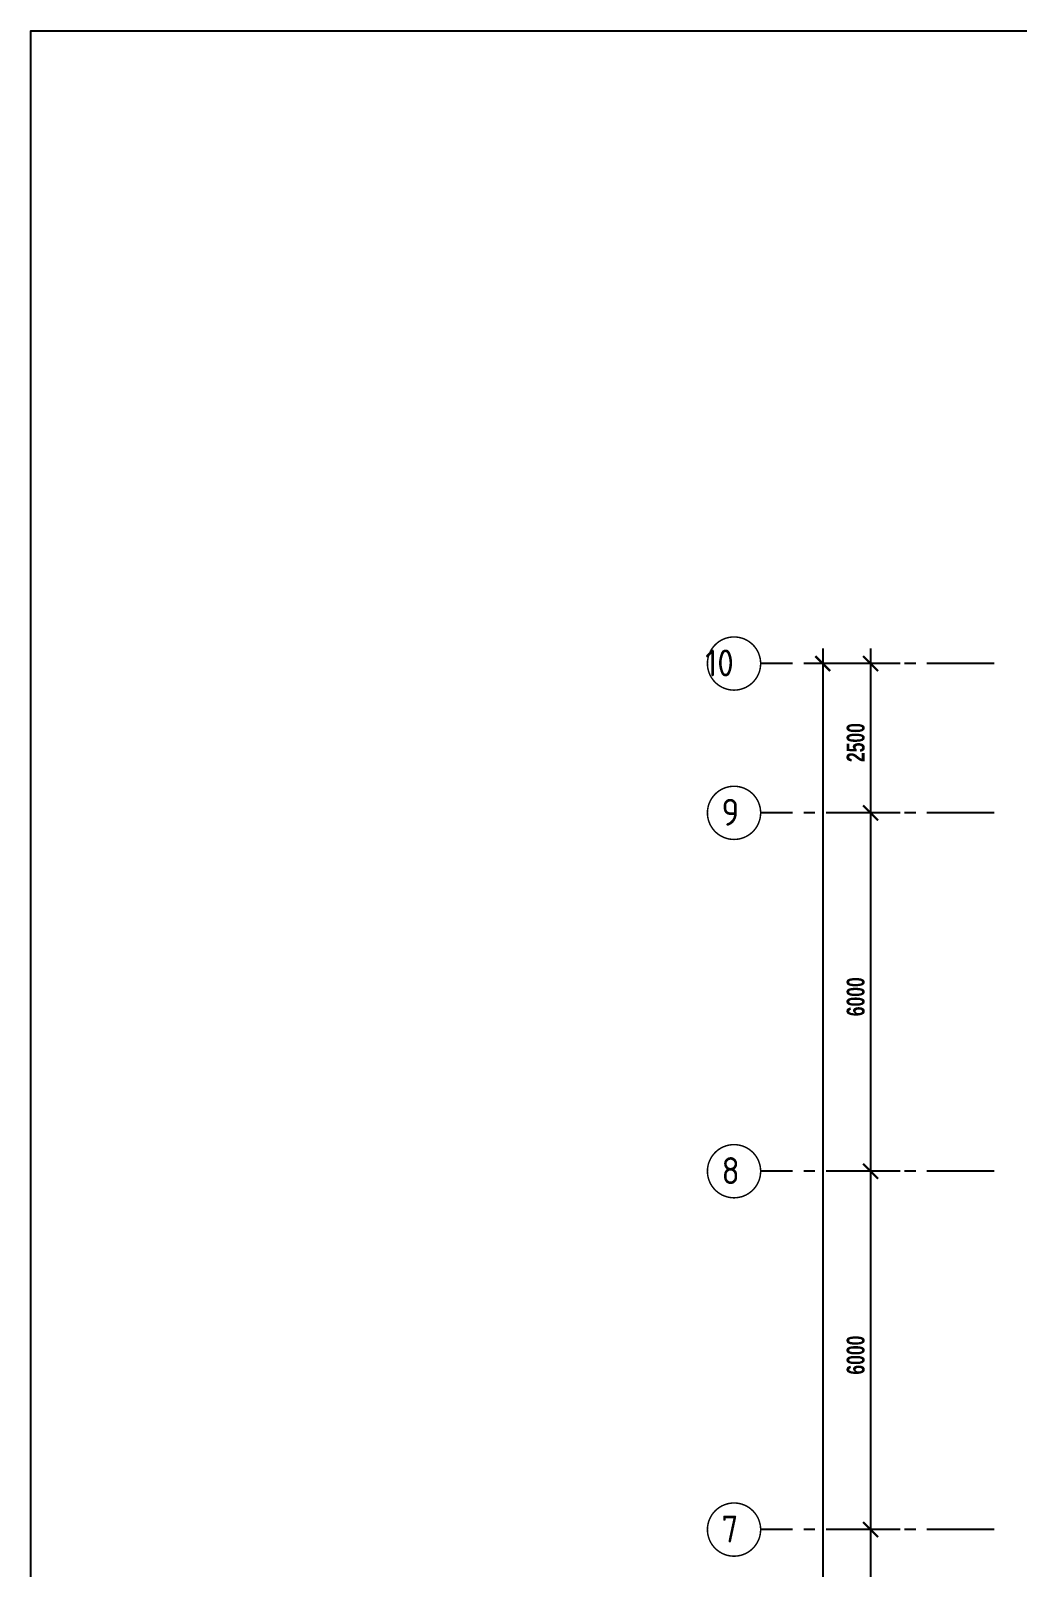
# Model space of a CAD drawing. Header units: inches. Extents: x -85907952 to 802144, y 988801 to 3125513.
# Drawn here: x 251187 to 267703, y 1049683 to 1075409 of the extents above; entities that cross this region are included whole.
import ezdxf

# ---------------------------------------------------------------- set-up
doc = ezdxf.new("R2010")
doc.units = ezdxf.units.IN
doc.header["$MEASUREMENT"] = 0
doc.linetypes.add('CENTER2', pattern=[1.125, 0.75, -0.125, 0.125, -0.125])
for name, color, linetype in [('DIM', 4, 'Continuous'), ('GRID', 8, 'CENTER2'), ('GRID-TEXT', 8, 'Continuous'), ('t.block', 4, 'Continuous')]:
    doc.layers.add(name, color=color, linetype=linetype)
doc.styles.add('STYLE1', font='ISOCP.SHX')
doc.styles.add('style2', font='sanssb__.ttf', dxfattribs={"height": 1200})

msp = doc.modelspace()

# ---------------------------------------------------------------- linework, layer by layer
at = {"linetype": 'ByBlock', "const_width": 37.5}
for points in [[(264572, 1064689), (264322, 1064939)], [(265372, 1064689), (265122, 1064939)], [(265372, 1062189), (265122, 1062439)], [(265122, 1062439), (265372, 1062189)], [(265122, 1056439), (265372, 1056189)], [(265372, 1056189), (265122, 1056439)], [(265372, 1050189), (265122, 1050439)], [(265122, 1050439), (265372, 1050189)]]:
    msp.add_lwpolyline(points, dxfattribs=at)
at = {"layer": 'DIM'}
for p, q in [((264447, 1065064), (264447, 1031564)), ((265247, 1065064), (265247, 1062064)), ((264942, 1064814), (264197, 1064814)), ((265742, 1064814), (264997, 1064814)), ((265247, 1062564), (265247, 1056064)), ((265742, 1062314), (264997, 1062314)), ((265742, 1062314), (264997, 1062314)), ((265247, 1056564), (265247, 1050064)), ((265742, 1056314), (264997, 1056314)), ((265742, 1056314), (264997, 1056314)), ((265247, 1050564), (265247, 1046814)), ((265742, 1050314), (264997, 1050314)), ((265742, 1050314), (264997, 1050314))]:
    msp.add_line(p, q, dxfattribs=at)
at = {"layer": 'GRID', "ltscale": 1500}
for p, q in [((267315, 1064814), (263407, 1064814)), ((267315, 1062314), (263407, 1062314)), ((267315, 1056314), (263407, 1056314)), ((267315, 1050314), (263407, 1050314))]:
    msp.add_line(p, q, dxfattribs=at)
at = {"layer": 'GRID-TEXT', "const_width": 24.7}
for points in [[(263407, 1064814, 1), (262516, 1064814, 0.414214), (262961, 1064369, 0.414214), (263407, 1064814, 1)], [(263407, 1062314, 1), (262516, 1062314, 0.414214), (262961, 1061869, 0.414214), (263407, 1062314, 1)], [(263407, 1056314, 1), (262516, 1056314, 0.414214), (262961, 1055869, 0.414214), (263407, 1056314, 1)], [(263407, 1050314, 1), (262516, 1050314, 0.414214), (262961, 1049869, 0.414214), (263407, 1050314, 1)]]:
    msp.add_lwpolyline(points, format="xyb", dxfattribs=at)
at = {"layer": 't.block', "color": 7, "ltscale": 0.5}
msp.add_lwpolyline([(346042, 1010547), (251187, 1010547), (251187, 1075409), (346042, 1075409)], close=True, dxfattribs=at)

# ---------------------------------------------------------------- texts
at = {"layer": 'DIM', "style": 'style2', "width": 0.7}
for s, p in [('2500', (265147, 1063164)), ('6000', (265147, 1058909)), ('6000', (265147, 1052909))]:
    msp.add_text(s, height=300, rotation=90, dxfattribs=at).set_placement(p)
at = {"layer": 'GRID-TEXT', "style": 'STYLE1'}
for s, p in [('10', (262479, 1064599)), ('9', (262752, 1062099)), ('8', (262752, 1056099)), ('7', (262752, 1050099))]:
    msp.add_text(s, height=450, dxfattribs=at).set_placement(p)

doc.saveas('drawing.dxf')
